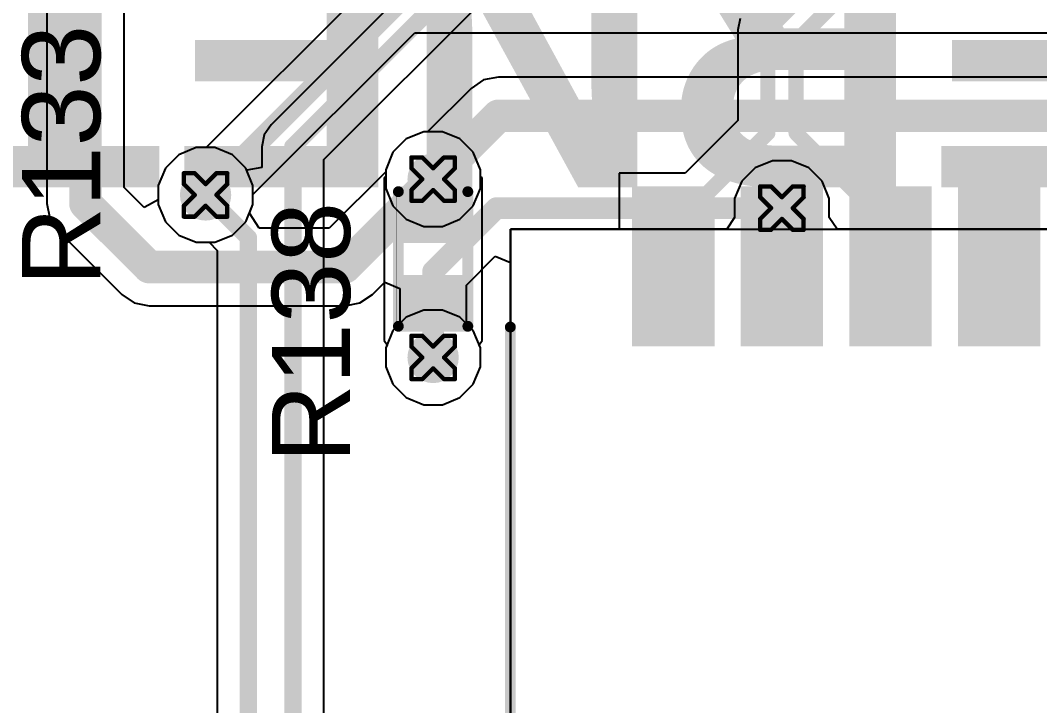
# Model space of a CAD drawing. Header units: inches. Extents: x -11 to 5379, y 0 to 5429.
# Drawn here: x 182.4 to 194.32, y 84.68 to 92.69 of the extents above; entities that cross this region are included whole.
import ezdxf

# ---------------------------------------------------------------- set-up
doc = ezdxf.new("R2010")
doc.units = ezdxf.units.IN
for name, color, linetype in [('Bottom Layer', 5, 'Continuous'), ('Drill Drawing', 1, 'Continuous'), ('GND', 16, 'Continuous'), ('Multi-Layer', 9, 'Continuous'), ('PWR', 76, 'Continuous'), ('Top Layer', 1, 'Continuous'), ('Top Overlay', 2, 'Continuous'), ('Top Paste', 8, 'Continuous'), ('Top Solder', 216, 'Continuous'), ('Via Holes', 16, 'Continuous')]:
    doc.layers.add(name, color=color, linetype=linetype)
doc.styles.add('Arial', font='', dxfattribs={"height": 0.2})
doc.styles.add('Arial_Bold', font='', dxfattribs={"height": 0.2})
doc.styles.get('Arial').set_extended_font_data('Arial')
doc.styles.get('Arial_Bold').set_extended_font_data('Arial', bold=True)

# ---------------------------------------------------------------- blocks, each defined once
blk = doc.blocks.new('H1102NLT_181')
at = {"layer": 'Top Layer'}
for points in [[(5.1, 4.065), (3.43, 4.065), (3.43, 4.825), (5.1, 4.825)], [(5.1, 2.795), (3.43, 2.795), (3.43, 3.555), (5.1, 3.555)], [(5.1, 1.525), (3.43, 1.525), (3.43, 2.285), (5.1, 2.285)], [(5.1, 0.255), (3.43, 0.255), (3.43, 1.015), (5.1, 1.015)]]:
    blk.add_hatch(color=1, dxfattribs=at).paths.add_polyline_path(points)
at = {"layer": 'Top Paste'}
for points in [[(5.1, 4.065), (3.43, 4.065), (3.43, 4.825), (5.1, 4.825)], [(5.1, 2.795), (3.43, 2.795), (3.43, 3.555), (5.1, 3.555)], [(5.1, 1.525), (3.43, 1.525), (3.43, 2.285), (5.1, 2.285)], [(5.1, 0.255), (3.43, 0.255), (3.43, 1.015), (5.1, 1.015)]]:
    blk.add_hatch(color=8, dxfattribs=at).paths.add_polyline_path(points)
at = {"layer": 'Top Solder'}
for points in [[(5.202, 3.963), (3.328, 3.963), (3.328, 4.927), (5.202, 4.927)], [(5.202, 2.693), (3.328, 2.693), (3.328, 3.657), (5.202, 3.657)], [(5.202, 1.423), (3.328, 1.423), (3.328, 2.387), (5.202, 2.387)], [(5.202, 0.153), (3.328, 0.153), (3.328, 1.117), (5.202, 1.117)]]:
    blk.add_hatch(color=216, dxfattribs=at).paths.add_polyline_path(points)
at = {"layer": 'Top Overlay'}
blk.add_lwpolyline([(-3.555, 6.35, 0.127, 0.127, 0), (3.555, 6.35, 0.127, 0.127, 0)], format="xyseb", dxfattribs=at)
blk.add_lwpolyline([(3.523, 6.35, 0.0635, 0.0635, 1), (3.587, 6.35, 0.0635, 0.0635, 1)], format="xyseb", close=True, dxfattribs=at)
blk = doc.blocks.new('R___0402_337')
at = {"layer": 'Top Layer'}
for points in [[(-0.699, -0.318), (-0.699, 0.317), (-0.241, 0.317), (-0.241, -0.318)], [(0.241, -0.318), (0.241, 0.317), (0.699, 0.317), (0.699, -0.318)]]:
    blk.add_hatch(color=1, dxfattribs=at).paths.add_polyline_path(points)
at = {"layer": 'Top Paste'}
for points in [[(-0.699, -0.318), (-0.699, 0.317), (-0.241, 0.317), (-0.241, -0.318)], [(0.241, -0.318), (0.241, 0.317), (0.699, 0.317), (0.699, -0.318)]]:
    blk.add_hatch(color=8, dxfattribs=at).paths.add_polyline_path(points)
at = {"layer": 'Top Solder'}
for points in [[(-0.754, -0.373), (-0.754, 0.373), (-0.186, 0.373), (-0.186, -0.373)], [(0.186, -0.373), (0.186, 0.373), (0.754, 0.373), (0.754, -0.373)]]:
    blk.add_hatch(color=216, dxfattribs=at).paths.add_polyline_path(points)
at = {"layer": 'Top Overlay'}
for points in [[(0.787, 0.406, 0.127, 0.127, 0), (-0.787, 0.406, 0.127, 0.127, 0)], [(-0.787, -0.406, 0.127, 0.127, 0), (-0.787, 0.406, 0.127, 0.127, 0)], [(0.787, -0.406, 0.127, 0.127, 0), (0.787, 0.406, 0.127, 0.127, 0)], [(0.787, -0.406, 0.127, 0.127, 0), (-0.787, -0.406, 0.127, 0.127, 0)], [(0.813, -0.432, 0.00323, 0.00323, 0), (-0.813, -0.432, 0.00323, 0.00323, 0)]]:
    blk.add_lwpolyline(points, format="xyseb", dxfattribs=at)
for points in [[(-0.819, 0.406, 0.0635, 0.0635, 1), (-0.756, 0.406, 0.0635, 0.0635, 1)], [(-0.819, 0.406, 0.0635, 0.0635, 1), (-0.756, 0.406, 0.0635, 0.0635, 1)], [(0.756, 0.406, 0.0635, 0.0635, 1), (0.819, 0.406, 0.0635, 0.0635, 1)], [(0.756, 0.406, 0.0635, 0.0635, 1), (0.819, 0.406, 0.0635, 0.0635, 1)], [(-0.819, -0.406, 0.0635, 0.0635, 1), (-0.756, -0.406, 0.0635, 0.0635, 1)], [(-0.819, -0.406, 0.0635, 0.0635, 1), (-0.756, -0.406, 0.0635, 0.0635, 1)], [(0.756, -0.406, 0.0635, 0.0635, 1), (0.819, -0.406, 0.0635, 0.0635, 1)], [(0.756, -0.406, 0.0635, 0.0635, 1), (0.819, -0.406, 0.0635, 0.0635, 1)], [(-0.814, -0.432, 0.00161, 0.00161, 1), (-0.812, -0.432, 0.00161, 0.00161, 1)], [(0.812, -0.432, 0.00161, 0.00161, 1), (0.814, -0.432, 0.00161, 0.00161, 1)]]:
    blk.add_lwpolyline(points, format="xyseb", close=True, dxfattribs=at)

msp = doc.modelspace()

# ---------------------------------------------------------------- hatches: boundary and pattern name
at = {"layer": 'Bottom Layer'}
h = msp.add_hatch(color=5, dxfattribs=at)
edge = h.paths.add_edge_path()
edge.add_arc((187.229, 90.835), 0.3, 0, 360)
h = msp.add_hatch(color=5, dxfattribs=at)
edge = h.paths.add_edge_path()
edge.add_arc((184.569, 90.65), 0.3, 0, 360)
h = msp.add_hatch(color=5, dxfattribs=at)
edge = h.paths.add_edge_path()
edge.add_arc((191.307, 90.496), 0.3, 0, 360)
h = msp.add_hatch(color=5, dxfattribs=at)
edge = h.paths.add_edge_path()
edge.add_arc((187.229, 88.749), 0.3, 0, 360)
at = {"layer": 'GND'}
h = msp.add_hatch(color=16, dxfattribs=at)
edge = h.paths.add_edge_path()
edge.add_arc((187.229, 90.835), 0.3, 0, 360)
h = msp.add_hatch(color=16, dxfattribs=at)
edge = h.paths.add_edge_path()
edge.add_arc((184.569, 90.65), 0.3, 0, 360)
h = msp.add_hatch(color=16, dxfattribs=at)
edge = h.paths.add_edge_path()
edge.add_arc((191.307, 90.496), 0.3, 0, 360)
h = msp.add_hatch(color=16, dxfattribs=at)
edge = h.paths.add_edge_path()
edge.add_arc((187.229, 88.749), 0.3, 0, 360)
at = {"layer": 'PWR'}
h = msp.add_hatch(color=76, dxfattribs=at)
edge = h.paths.add_edge_path()
edge.add_arc((187.229, 90.835), 0.3, 0, 360)
h = msp.add_hatch(color=76, dxfattribs=at)
edge = h.paths.add_edge_path()
edge.add_arc((184.569, 90.65), 0.3, 0, 360)
h = msp.add_hatch(color=76, dxfattribs=at)
edge = h.paths.add_edge_path()
edge.add_arc((191.307, 90.496), 0.3, 0, 360)
h = msp.add_hatch(color=76, dxfattribs=at)
edge = h.paths.add_edge_path()
edge.add_arc((187.229, 88.749), 0.3, 0, 360)
at = {"layer": 'Top Layer'}
h = msp.add_hatch(color=1, dxfattribs=at)
edge = h.paths.add_edge_path()
edge.add_arc((187.229, 90.835), 0.3, 0, 360)
h = msp.add_hatch(color=1, dxfattribs=at)
edge = h.paths.add_edge_path()
edge.add_arc((184.569, 90.65), 0.3, 0, 360)
h = msp.add_hatch(color=1, dxfattribs=at)
edge = h.paths.add_edge_path()
edge.add_arc((191.307, 90.496), 0.3, 0, 360)
h = msp.add_hatch(color=1, dxfattribs=at)
edge = h.paths.add_edge_path()
edge.add_arc((187.229, 88.749), 0.3, 0, 360)
at = {"layer": 'Via Holes'}
h = msp.add_hatch(color=7, dxfattribs=at)
edge = h.paths.add_edge_path()
edge.add_arc((187.229, 90.835), 0.15, 0, 360)
h = msp.add_hatch(color=7, dxfattribs=at)
edge = h.paths.add_edge_path()
edge.add_arc((184.569, 90.65), 0.15, 0, 360)
h = msp.add_hatch(color=7, dxfattribs=at)
edge = h.paths.add_edge_path()
edge.add_arc((191.307, 90.496), 0.15, 0, 360)
h = msp.add_hatch(color=7, dxfattribs=at)
edge = h.paths.add_edge_path()
edge.add_arc((187.229, 88.749), 0.15, 0, 360)

# ---------------------------------------------------------------- linework, layer by layer
at = {"layer": 'Bottom Layer'}
for p, q in [((182.712, 95.206), (182.712, 90.55)), ((183.618, 90.738), (183.618, 95.206)), ((186.579, 93.209), (184.574, 91.204)), ((185.123, 90.655), (187.014, 92.546)), ((187.014, 92.546), (198.74, 92.546)), ((187.819, 91.995), (187.672, 91.896)), ((187.993, 92.029), (187.819, 91.995)), ((201.004, 92.029), (187.993, 92.029)), ((187.993, 92.029), (187.993, 92.029)), ((187.672, 91.896), (187.165, 91.389)), ((186.915, 91.305), (186.76, 91.149)), ((187.119, 91.389), (186.915, 91.305)), ((187.165, 91.389), (187.119, 91.389)), ((184.459, 91.204), (184.255, 91.12)), ((184.574, 91.204), (184.459, 91.204)), ((184.255, 91.12), (184.099, 90.964)), ((186.76, 91.149), (186.675, 90.945)), ((184.099, 90.964), (184.015, 90.76)), ((186.675, 90.922), (186.013, 90.26)), ((186.675, 90.945), (186.675, 90.922)), ((183.851, 90.505), (183.618, 90.738)), ((184.015, 90.76), (184.015, 90.593)), ((184.015, 90.593), (183.857, 90.507)), ((185.123, 90.54), (185.123, 90.655)), ((182.712, 90.55), (182.747, 90.377)), ((183.857, 90.507), (183.851, 90.505)), ((185.081, 90.438), (185.123, 90.54)), ((182.747, 90.377), (182.845, 90.23)), ((185.195, 90.26), (185.081, 90.438)), ((182.845, 90.23), (183.588, 89.486)), ((186.013, 90.26), (185.195, 90.26)), ((187.618, 89.595), (187.954, 89.932)), ((187.954, 89.932), (188.132, 89.858)), ((188.132, 89.858), (188.132, 81.161)), ((186.521, 89.486), (186.663, 89.628)), ((186.663, 89.628), (186.841, 89.554)), ((186.841, 89.554), (186.841, 89.144)), ((187.618, 89.144), (187.618, 89.595)), ((183.588, 89.486), (183.735, 89.388)), ((183.735, 89.388), (183.909, 89.353)), ((186.201, 89.353), (186.374, 89.388)), ((186.374, 89.388), (186.521, 89.486)), ((183.909, 89.353), (183.909, 89.353)), ((183.909, 89.353), (186.201, 89.353)), ((186.841, 89.144), (186.76, 89.063)), ((187.699, 89.063), (187.618, 89.144)), ((186.76, 89.063), (186.675, 88.86)), ((187.783, 88.86), (187.699, 89.063)), ((186.675, 88.86), (186.675, 88.639)), ((187.783, 88.639), (187.783, 88.86)), ((186.675, 88.639), (186.76, 88.436)), ((187.699, 88.436), (187.783, 88.639)), ((186.76, 88.436), (186.915, 88.28)), ((187.543, 88.28), (187.699, 88.436)), ((186.915, 88.28), (187.119, 88.195)), ((187.119, 88.195), (187.339, 88.195)), ((187.339, 88.195), (187.543, 88.28))]:
    msp.add_line(p, q, dxfattribs=at)
for points in [[(183.165, 90.55, 0.381, 0.381, 0), (183.165, 95.536, 0.381, 0.381, 0)], [(184.569, 90.65, 0.254, 0.254, 0), (186.853, 92.934, 0.254, 0.254, 0)], [(187.252, 90.835, 0.381, 0.381, 0), (187.993, 91.576, 0.381, 0.381, 0)], [(187.993, 91.576, 0.381, 0.381, 0), (201.004, 91.576, 0.381, 0.381, 0)], [(186.201, 89.807, 0.381, 0.381, 0), (187.229, 90.835, 0.381, 0.381, 0)], [(187.229, 90.835, 0.381, 0.381, 0), (187.252, 90.835, 0.381, 0.381, 0)], [(183.165, 90.55, 0.381, 0.381, 0), (183.909, 89.807, 0.381, 0.381, 0)], [(187.229, 89.756, 0.254, 0.254, 0), (187.97, 90.496, 0.254, 0.254, 0)], [(187.97, 90.496, 0.254, 0.254, 0), (191.307, 90.496, 0.254, 0.254, 0)], [(183.909, 89.807, 0.381, 0.381, 0), (186.201, 89.807, 0.381, 0.381, 0)], [(187.229, 88.749, 0.254, 0.254, 0), (187.229, 89.756, 0.254, 0.254, 0)]]:
    msp.add_lwpolyline(points, format="xyseb", dxfattribs=at)
for points in [[(187.898, 91.576, 0.191, 0.191, 1), (188.088, 91.576, 0.191, 0.191, 1)], [(187.898, 91.576, 0.191, 0.191, 1), (188.088, 91.576, 0.191, 0.191, 1)], [(187.134, 90.835, 0.191, 0.191, 1), (187.324, 90.835, 0.191, 0.191, 1)], [(187.134, 90.835, 0.191, 0.191, 1), (187.324, 90.835, 0.191, 0.191, 1)], [(187.157, 90.835, 0.191, 0.191, 1), (187.347, 90.835, 0.191, 0.191, 1)], [(187.157, 90.835, 0.191, 0.191, 1), (187.347, 90.835, 0.191, 0.191, 1)], [(183.07, 90.55, 0.191, 0.191, 1), (183.26, 90.55, 0.191, 0.191, 1)], [(183.07, 90.55, 0.191, 0.191, 1), (183.26, 90.55, 0.191, 0.191, 1)], [(184.506, 90.65, 0.127, 0.127, 1), (184.633, 90.65, 0.127, 0.127, 1)], [(187.906, 90.496, 0.127, 0.127, 1), (188.033, 90.496, 0.127, 0.127, 1)], [(187.906, 90.496, 0.127, 0.127, 1), (188.033, 90.496, 0.127, 0.127, 1)], [(191.244, 90.496, 0.127, 0.127, 1), (191.371, 90.496, 0.127, 0.127, 1)], [(183.813, 89.807, 0.191, 0.191, 1), (184.004, 89.807, 0.191, 0.191, 1)], [(183.813, 89.807, 0.191, 0.191, 1), (184.004, 89.807, 0.191, 0.191, 1)], [(186.105, 89.807, 0.191, 0.191, 1), (186.296, 89.807, 0.191, 0.191, 1)], [(186.105, 89.807, 0.191, 0.191, 1), (186.296, 89.807, 0.191, 0.191, 1)], [(187.166, 89.756, 0.127, 0.127, 1), (187.293, 89.756, 0.127, 0.127, 1)], [(187.166, 89.756, 0.127, 0.127, 1), (187.293, 89.756, 0.127, 0.127, 1)], [(187.166, 88.749, 0.127, 0.127, 1), (187.293, 88.749, 0.127, 0.127, 1)]]:
    msp.add_lwpolyline(points, format="xyseb", close=True, dxfattribs=at)
at = {"layer": 'Drill Drawing'}
for points in [[(186.975, 90.962, 0.0508, 0.0508, 0), (186.975, 91.089, 0.0508, 0.0508, 0)], [(186.975, 91.089, 0.0508, 0.0508, 0), (187.102, 91.089, 0.0508, 0.0508, 0)], [(187.102, 91.089, 0.0508, 0.0508, 0), (187.229, 90.962, 0.0508, 0.0508, 0)], [(187.229, 90.962, 0.0508, 0.0508, 0), (187.356, 91.089, 0.0508, 0.0508, 0)], [(187.356, 91.089, 0.0508, 0.0508, 0), (187.483, 91.089, 0.0508, 0.0508, 0)], [(187.483, 90.962, 0.0508, 0.0508, 0), (187.483, 91.089, 0.0508, 0.0508, 0)], [(184.315, 90.777, 0.0508, 0.0508, 0), (184.315, 90.904, 0.0508, 0.0508, 0)], [(184.315, 90.904, 0.0508, 0.0508, 0), (184.442, 90.904, 0.0508, 0.0508, 0)], [(184.442, 90.904, 0.0508, 0.0508, 0), (184.569, 90.777, 0.0508, 0.0508, 0)], [(184.569, 90.777, 0.0508, 0.0508, 0), (184.696, 90.904, 0.0508, 0.0508, 0)], [(184.696, 90.904, 0.0508, 0.0508, 0), (184.823, 90.904, 0.0508, 0.0508, 0)], [(184.823, 90.777, 0.0508, 0.0508, 0), (184.823, 90.904, 0.0508, 0.0508, 0)], [(186.975, 90.962, 0.0508, 0.0508, 0), (187.102, 90.835, 0.0508, 0.0508, 0)], [(187.356, 90.835, 0.0508, 0.0508, 0), (187.483, 90.962, 0.0508, 0.0508, 0)], [(184.315, 90.777, 0.0508, 0.0508, 0), (184.442, 90.65, 0.0508, 0.0508, 0)], [(184.696, 90.65, 0.0508, 0.0508, 0), (184.823, 90.777, 0.0508, 0.0508, 0)], [(186.975, 90.708, 0.0508, 0.0508, 0), (187.102, 90.835, 0.0508, 0.0508, 0)], [(187.356, 90.835, 0.0508, 0.0508, 0), (187.483, 90.708, 0.0508, 0.0508, 0)], [(186.975, 90.581, 0.0508, 0.0508, 0), (186.975, 90.708, 0.0508, 0.0508, 0)], [(187.102, 90.581, 0.0508, 0.0508, 0), (187.229, 90.708, 0.0508, 0.0508, 0)], [(187.229, 90.708, 0.0508, 0.0508, 0), (187.356, 90.581, 0.0508, 0.0508, 0)], [(187.483, 90.581, 0.0508, 0.0508, 0), (187.483, 90.708, 0.0508, 0.0508, 0)], [(191.053, 90.623, 0.0508, 0.0508, 0), (191.053, 90.75, 0.0508, 0.0508, 0)], [(191.053, 90.75, 0.0508, 0.0508, 0), (191.18, 90.75, 0.0508, 0.0508, 0)], [(191.18, 90.75, 0.0508, 0.0508, 0), (191.307, 90.623, 0.0508, 0.0508, 0)], [(191.307, 90.623, 0.0508, 0.0508, 0), (191.434, 90.75, 0.0508, 0.0508, 0)], [(191.434, 90.75, 0.0508, 0.0508, 0), (191.561, 90.75, 0.0508, 0.0508, 0)], [(191.561, 90.623, 0.0508, 0.0508, 0), (191.561, 90.75, 0.0508, 0.0508, 0)], [(184.315, 90.523, 0.0508, 0.0508, 0), (184.442, 90.65, 0.0508, 0.0508, 0)], [(184.696, 90.65, 0.0508, 0.0508, 0), (184.823, 90.523, 0.0508, 0.0508, 0)], [(186.975, 90.581, 0.0508, 0.0508, 0), (187.102, 90.581, 0.0508, 0.0508, 0)], [(187.356, 90.581, 0.0508, 0.0508, 0), (187.483, 90.581, 0.0508, 0.0508, 0)], [(191.053, 90.623, 0.0508, 0.0508, 0), (191.18, 90.496, 0.0508, 0.0508, 0)], [(191.434, 90.496, 0.0508, 0.0508, 0), (191.561, 90.623, 0.0508, 0.0508, 0)], [(184.315, 90.396, 0.0508, 0.0508, 0), (184.315, 90.523, 0.0508, 0.0508, 0)], [(184.442, 90.396, 0.0508, 0.0508, 0), (184.569, 90.523, 0.0508, 0.0508, 0)], [(184.569, 90.523, 0.0508, 0.0508, 0), (184.696, 90.396, 0.0508, 0.0508, 0)], [(184.823, 90.396, 0.0508, 0.0508, 0), (184.823, 90.523, 0.0508, 0.0508, 0)], [(191.053, 90.369, 0.0508, 0.0508, 0), (191.18, 90.496, 0.0508, 0.0508, 0)], [(191.434, 90.496, 0.0508, 0.0508, 0), (191.561, 90.369, 0.0508, 0.0508, 0)], [(184.315, 90.396, 0.0508, 0.0508, 0), (184.442, 90.396, 0.0508, 0.0508, 0)], [(184.696, 90.396, 0.0508, 0.0508, 0), (184.823, 90.396, 0.0508, 0.0508, 0)], [(191.053, 90.242, 0.0508, 0.0508, 0), (191.053, 90.369, 0.0508, 0.0508, 0)], [(191.18, 90.242, 0.0508, 0.0508, 0), (191.307, 90.369, 0.0508, 0.0508, 0)], [(191.307, 90.369, 0.0508, 0.0508, 0), (191.434, 90.242, 0.0508, 0.0508, 0)], [(191.561, 90.242, 0.0508, 0.0508, 0), (191.561, 90.369, 0.0508, 0.0508, 0)], [(191.053, 90.242, 0.0508, 0.0508, 0), (191.18, 90.242, 0.0508, 0.0508, 0)], [(191.434, 90.242, 0.0508, 0.0508, 0), (191.561, 90.242, 0.0508, 0.0508, 0)], [(186.975, 88.876, 0.0508, 0.0508, 0), (186.975, 89.003, 0.0508, 0.0508, 0)], [(186.975, 89.003, 0.0508, 0.0508, 0), (187.102, 89.003, 0.0508, 0.0508, 0)], [(187.102, 89.003, 0.0508, 0.0508, 0), (187.229, 88.876, 0.0508, 0.0508, 0)], [(187.229, 88.876, 0.0508, 0.0508, 0), (187.356, 89.003, 0.0508, 0.0508, 0)], [(187.356, 89.003, 0.0508, 0.0508, 0), (187.483, 89.003, 0.0508, 0.0508, 0)], [(187.483, 88.876, 0.0508, 0.0508, 0), (187.483, 89.003, 0.0508, 0.0508, 0)], [(186.975, 88.876, 0.0508, 0.0508, 0), (187.102, 88.749, 0.0508, 0.0508, 0)], [(187.356, 88.749, 0.0508, 0.0508, 0), (187.483, 88.876, 0.0508, 0.0508, 0)], [(186.975, 88.622, 0.0508, 0.0508, 0), (187.102, 88.749, 0.0508, 0.0508, 0)], [(187.356, 88.749, 0.0508, 0.0508, 0), (187.483, 88.622, 0.0508, 0.0508, 0)], [(186.975, 88.495, 0.0508, 0.0508, 0), (186.975, 88.622, 0.0508, 0.0508, 0)], [(187.102, 88.495, 0.0508, 0.0508, 0), (187.229, 88.622, 0.0508, 0.0508, 0)], [(187.229, 88.622, 0.0508, 0.0508, 0), (187.356, 88.495, 0.0508, 0.0508, 0)], [(187.483, 88.495, 0.0508, 0.0508, 0), (187.483, 88.622, 0.0508, 0.0508, 0)], [(186.975, 88.495, 0.0508, 0.0508, 0), (187.102, 88.495, 0.0508, 0.0508, 0)], [(187.356, 88.495, 0.0508, 0.0508, 0), (187.483, 88.495, 0.0508, 0.0508, 0)]]:
    msp.add_lwpolyline(points, format="xyseb", dxfattribs=at)
for points in [[(186.963, 91.089, 0.0254, 0.0254, 1), (186.988, 91.089, 0.0254, 0.0254, 1)], [(186.963, 91.089, 0.0254, 0.0254, 1), (186.988, 91.089, 0.0254, 0.0254, 1)], [(187.09, 91.089, 0.0254, 0.0254, 1), (187.115, 91.089, 0.0254, 0.0254, 1)], [(187.09, 91.089, 0.0254, 0.0254, 1), (187.115, 91.089, 0.0254, 0.0254, 1)], [(187.344, 91.089, 0.0254, 0.0254, 1), (187.369, 91.089, 0.0254, 0.0254, 1)], [(187.344, 91.089, 0.0254, 0.0254, 1), (187.369, 91.089, 0.0254, 0.0254, 1)], [(187.471, 91.089, 0.0254, 0.0254, 1), (187.496, 91.089, 0.0254, 0.0254, 1)], [(187.471, 91.089, 0.0254, 0.0254, 1), (187.496, 91.089, 0.0254, 0.0254, 1)], [(184.302, 90.904, 0.0254, 0.0254, 1), (184.328, 90.904, 0.0254, 0.0254, 1)], [(184.302, 90.904, 0.0254, 0.0254, 1), (184.328, 90.904, 0.0254, 0.0254, 1)], [(184.429, 90.904, 0.0254, 0.0254, 1), (184.455, 90.904, 0.0254, 0.0254, 1)], [(184.429, 90.904, 0.0254, 0.0254, 1), (184.455, 90.904, 0.0254, 0.0254, 1)], [(184.683, 90.904, 0.0254, 0.0254, 1), (184.709, 90.904, 0.0254, 0.0254, 1)], [(184.683, 90.904, 0.0254, 0.0254, 1), (184.709, 90.904, 0.0254, 0.0254, 1)], [(184.81, 90.904, 0.0254, 0.0254, 1), (184.836, 90.904, 0.0254, 0.0254, 1)], [(184.81, 90.904, 0.0254, 0.0254, 1), (184.836, 90.904, 0.0254, 0.0254, 1)], [(186.963, 90.962, 0.0254, 0.0254, 1), (186.988, 90.962, 0.0254, 0.0254, 1)], [(186.963, 90.962, 0.0254, 0.0254, 1), (186.988, 90.962, 0.0254, 0.0254, 1)], [(187.217, 90.962, 0.0254, 0.0254, 1), (187.242, 90.962, 0.0254, 0.0254, 1)], [(187.217, 90.962, 0.0254, 0.0254, 1), (187.242, 90.962, 0.0254, 0.0254, 1)], [(187.471, 90.962, 0.0254, 0.0254, 1), (187.496, 90.962, 0.0254, 0.0254, 1)], [(187.471, 90.962, 0.0254, 0.0254, 1), (187.496, 90.962, 0.0254, 0.0254, 1)], [(184.302, 90.777, 0.0254, 0.0254, 1), (184.328, 90.777, 0.0254, 0.0254, 1)], [(184.302, 90.777, 0.0254, 0.0254, 1), (184.328, 90.777, 0.0254, 0.0254, 1)], [(184.556, 90.777, 0.0254, 0.0254, 1), (184.582, 90.777, 0.0254, 0.0254, 1)], [(184.556, 90.777, 0.0254, 0.0254, 1), (184.582, 90.777, 0.0254, 0.0254, 1)], [(184.81, 90.777, 0.0254, 0.0254, 1), (184.836, 90.777, 0.0254, 0.0254, 1)], [(184.81, 90.777, 0.0254, 0.0254, 1), (184.836, 90.777, 0.0254, 0.0254, 1)], [(187.09, 90.835, 0.0254, 0.0254, 1), (187.115, 90.835, 0.0254, 0.0254, 1)], [(187.09, 90.835, 0.0254, 0.0254, 1), (187.115, 90.835, 0.0254, 0.0254, 1)], [(187.344, 90.835, 0.0254, 0.0254, 1), (187.369, 90.835, 0.0254, 0.0254, 1)], [(187.344, 90.835, 0.0254, 0.0254, 1), (187.369, 90.835, 0.0254, 0.0254, 1)], [(186.963, 90.708, 0.0254, 0.0254, 1), (186.988, 90.708, 0.0254, 0.0254, 1)], [(186.963, 90.708, 0.0254, 0.0254, 1), (186.988, 90.708, 0.0254, 0.0254, 1)], [(187.217, 90.708, 0.0254, 0.0254, 1), (187.242, 90.708, 0.0254, 0.0254, 1)], [(187.217, 90.708, 0.0254, 0.0254, 1), (187.242, 90.708, 0.0254, 0.0254, 1)], [(187.471, 90.708, 0.0254, 0.0254, 1), (187.496, 90.708, 0.0254, 0.0254, 1)], [(187.471, 90.708, 0.0254, 0.0254, 1), (187.496, 90.708, 0.0254, 0.0254, 1)], [(191.04, 90.75, 0.0254, 0.0254, 1), (191.066, 90.75, 0.0254, 0.0254, 1)], [(191.04, 90.75, 0.0254, 0.0254, 1), (191.066, 90.75, 0.0254, 0.0254, 1)], [(191.167, 90.75, 0.0254, 0.0254, 1), (191.193, 90.75, 0.0254, 0.0254, 1)], [(191.167, 90.75, 0.0254, 0.0254, 1), (191.193, 90.75, 0.0254, 0.0254, 1)], [(191.421, 90.75, 0.0254, 0.0254, 1), (191.447, 90.75, 0.0254, 0.0254, 1)], [(191.421, 90.75, 0.0254, 0.0254, 1), (191.447, 90.75, 0.0254, 0.0254, 1)], [(191.548, 90.75, 0.0254, 0.0254, 1), (191.574, 90.75, 0.0254, 0.0254, 1)], [(191.548, 90.75, 0.0254, 0.0254, 1), (191.574, 90.75, 0.0254, 0.0254, 1)], [(184.429, 90.65, 0.0254, 0.0254, 1), (184.455, 90.65, 0.0254, 0.0254, 1)], [(184.429, 90.65, 0.0254, 0.0254, 1), (184.455, 90.65, 0.0254, 0.0254, 1)], [(184.683, 90.65, 0.0254, 0.0254, 1), (184.709, 90.65, 0.0254, 0.0254, 1)], [(184.683, 90.65, 0.0254, 0.0254, 1), (184.709, 90.65, 0.0254, 0.0254, 1)], [(186.963, 90.581, 0.0254, 0.0254, 1), (186.988, 90.581, 0.0254, 0.0254, 1)], [(186.963, 90.581, 0.0254, 0.0254, 1), (186.988, 90.581, 0.0254, 0.0254, 1)], [(187.09, 90.581, 0.0254, 0.0254, 1), (187.115, 90.581, 0.0254, 0.0254, 1)], [(187.09, 90.581, 0.0254, 0.0254, 1), (187.115, 90.581, 0.0254, 0.0254, 1)], [(187.344, 90.581, 0.0254, 0.0254, 1), (187.369, 90.581, 0.0254, 0.0254, 1)], [(187.344, 90.581, 0.0254, 0.0254, 1), (187.369, 90.581, 0.0254, 0.0254, 1)], [(187.471, 90.581, 0.0254, 0.0254, 1), (187.496, 90.581, 0.0254, 0.0254, 1)], [(187.471, 90.581, 0.0254, 0.0254, 1), (187.496, 90.581, 0.0254, 0.0254, 1)], [(191.04, 90.623, 0.0254, 0.0254, 1), (191.066, 90.623, 0.0254, 0.0254, 1)], [(191.04, 90.623, 0.0254, 0.0254, 1), (191.066, 90.623, 0.0254, 0.0254, 1)], [(191.294, 90.623, 0.0254, 0.0254, 1), (191.32, 90.623, 0.0254, 0.0254, 1)], [(191.294, 90.623, 0.0254, 0.0254, 1), (191.32, 90.623, 0.0254, 0.0254, 1)], [(191.548, 90.623, 0.0254, 0.0254, 1), (191.574, 90.623, 0.0254, 0.0254, 1)], [(191.548, 90.623, 0.0254, 0.0254, 1), (191.574, 90.623, 0.0254, 0.0254, 1)], [(184.302, 90.523, 0.0254, 0.0254, 1), (184.328, 90.523, 0.0254, 0.0254, 1)], [(184.302, 90.523, 0.0254, 0.0254, 1), (184.328, 90.523, 0.0254, 0.0254, 1)], [(184.556, 90.523, 0.0254, 0.0254, 1), (184.582, 90.523, 0.0254, 0.0254, 1)], [(184.556, 90.523, 0.0254, 0.0254, 1), (184.582, 90.523, 0.0254, 0.0254, 1)], [(184.81, 90.523, 0.0254, 0.0254, 1), (184.836, 90.523, 0.0254, 0.0254, 1)], [(184.81, 90.523, 0.0254, 0.0254, 1), (184.836, 90.523, 0.0254, 0.0254, 1)], [(191.167, 90.496, 0.0254, 0.0254, 1), (191.193, 90.496, 0.0254, 0.0254, 1)], [(191.167, 90.496, 0.0254, 0.0254, 1), (191.193, 90.496, 0.0254, 0.0254, 1)], [(191.421, 90.496, 0.0254, 0.0254, 1), (191.447, 90.496, 0.0254, 0.0254, 1)], [(191.421, 90.496, 0.0254, 0.0254, 1), (191.447, 90.496, 0.0254, 0.0254, 1)], [(184.302, 90.396, 0.0254, 0.0254, 1), (184.328, 90.396, 0.0254, 0.0254, 1)], [(184.302, 90.396, 0.0254, 0.0254, 1), (184.328, 90.396, 0.0254, 0.0254, 1)], [(184.429, 90.396, 0.0254, 0.0254, 1), (184.455, 90.396, 0.0254, 0.0254, 1)], [(184.429, 90.396, 0.0254, 0.0254, 1), (184.455, 90.396, 0.0254, 0.0254, 1)], [(184.683, 90.396, 0.0254, 0.0254, 1), (184.709, 90.396, 0.0254, 0.0254, 1)], [(184.683, 90.396, 0.0254, 0.0254, 1), (184.709, 90.396, 0.0254, 0.0254, 1)], [(184.81, 90.396, 0.0254, 0.0254, 1), (184.836, 90.396, 0.0254, 0.0254, 1)], [(184.81, 90.396, 0.0254, 0.0254, 1), (184.836, 90.396, 0.0254, 0.0254, 1)], [(191.04, 90.369, 0.0254, 0.0254, 1), (191.066, 90.369, 0.0254, 0.0254, 1)], [(191.04, 90.369, 0.0254, 0.0254, 1), (191.066, 90.369, 0.0254, 0.0254, 1)], [(191.294, 90.369, 0.0254, 0.0254, 1), (191.32, 90.369, 0.0254, 0.0254, 1)], [(191.294, 90.369, 0.0254, 0.0254, 1), (191.32, 90.369, 0.0254, 0.0254, 1)], [(191.548, 90.369, 0.0254, 0.0254, 1), (191.574, 90.369, 0.0254, 0.0254, 1)], [(191.548, 90.369, 0.0254, 0.0254, 1), (191.574, 90.369, 0.0254, 0.0254, 1)], [(191.04, 90.242, 0.0254, 0.0254, 1), (191.066, 90.242, 0.0254, 0.0254, 1)], [(191.04, 90.242, 0.0254, 0.0254, 1), (191.066, 90.242, 0.0254, 0.0254, 1)], [(191.167, 90.242, 0.0254, 0.0254, 1), (191.193, 90.242, 0.0254, 0.0254, 1)], [(191.167, 90.242, 0.0254, 0.0254, 1), (191.193, 90.242, 0.0254, 0.0254, 1)], [(191.421, 90.242, 0.0254, 0.0254, 1), (191.447, 90.242, 0.0254, 0.0254, 1)], [(191.421, 90.242, 0.0254, 0.0254, 1), (191.447, 90.242, 0.0254, 0.0254, 1)], [(191.548, 90.242, 0.0254, 0.0254, 1), (191.574, 90.242, 0.0254, 0.0254, 1)], [(191.548, 90.242, 0.0254, 0.0254, 1), (191.574, 90.242, 0.0254, 0.0254, 1)], [(186.963, 89.003, 0.0254, 0.0254, 1), (186.988, 89.003, 0.0254, 0.0254, 1)], [(186.963, 89.003, 0.0254, 0.0254, 1), (186.988, 89.003, 0.0254, 0.0254, 1)], [(187.09, 89.003, 0.0254, 0.0254, 1), (187.115, 89.003, 0.0254, 0.0254, 1)], [(187.09, 89.003, 0.0254, 0.0254, 1), (187.115, 89.003, 0.0254, 0.0254, 1)], [(187.344, 89.003, 0.0254, 0.0254, 1), (187.369, 89.003, 0.0254, 0.0254, 1)], [(187.344, 89.003, 0.0254, 0.0254, 1), (187.369, 89.003, 0.0254, 0.0254, 1)], [(187.471, 89.003, 0.0254, 0.0254, 1), (187.496, 89.003, 0.0254, 0.0254, 1)], [(187.471, 89.003, 0.0254, 0.0254, 1), (187.496, 89.003, 0.0254, 0.0254, 1)], [(186.963, 88.876, 0.0254, 0.0254, 1), (186.988, 88.876, 0.0254, 0.0254, 1)], [(186.963, 88.876, 0.0254, 0.0254, 1), (186.988, 88.876, 0.0254, 0.0254, 1)], [(187.217, 88.876, 0.0254, 0.0254, 1), (187.242, 88.876, 0.0254, 0.0254, 1)], [(187.217, 88.876, 0.0254, 0.0254, 1), (187.242, 88.876, 0.0254, 0.0254, 1)], [(187.471, 88.876, 0.0254, 0.0254, 1), (187.496, 88.876, 0.0254, 0.0254, 1)], [(187.471, 88.876, 0.0254, 0.0254, 1), (187.496, 88.876, 0.0254, 0.0254, 1)], [(187.09, 88.749, 0.0254, 0.0254, 1), (187.115, 88.749, 0.0254, 0.0254, 1)], [(187.09, 88.749, 0.0254, 0.0254, 1), (187.115, 88.749, 0.0254, 0.0254, 1)], [(187.344, 88.749, 0.0254, 0.0254, 1), (187.369, 88.749, 0.0254, 0.0254, 1)], [(187.344, 88.749, 0.0254, 0.0254, 1), (187.369, 88.749, 0.0254, 0.0254, 1)], [(186.963, 88.622, 0.0254, 0.0254, 1), (186.988, 88.622, 0.0254, 0.0254, 1)], [(186.963, 88.622, 0.0254, 0.0254, 1), (186.988, 88.622, 0.0254, 0.0254, 1)], [(187.217, 88.622, 0.0254, 0.0254, 1), (187.242, 88.622, 0.0254, 0.0254, 1)], [(187.217, 88.622, 0.0254, 0.0254, 1), (187.242, 88.622, 0.0254, 0.0254, 1)], [(187.471, 88.622, 0.0254, 0.0254, 1), (187.496, 88.622, 0.0254, 0.0254, 1)], [(187.471, 88.622, 0.0254, 0.0254, 1), (187.496, 88.622, 0.0254, 0.0254, 1)], [(186.963, 88.495, 0.0254, 0.0254, 1), (186.988, 88.495, 0.0254, 0.0254, 1)], [(186.963, 88.495, 0.0254, 0.0254, 1), (186.988, 88.495, 0.0254, 0.0254, 1)], [(187.09, 88.495, 0.0254, 0.0254, 1), (187.115, 88.495, 0.0254, 0.0254, 1)], [(187.09, 88.495, 0.0254, 0.0254, 1), (187.115, 88.495, 0.0254, 0.0254, 1)], [(187.344, 88.495, 0.0254, 0.0254, 1), (187.369, 88.495, 0.0254, 0.0254, 1)], [(187.344, 88.495, 0.0254, 0.0254, 1), (187.369, 88.495, 0.0254, 0.0254, 1)], [(187.471, 88.495, 0.0254, 0.0254, 1), (187.496, 88.495, 0.0254, 0.0254, 1)], [(187.471, 88.495, 0.0254, 0.0254, 1), (187.496, 88.495, 0.0254, 0.0254, 1)]]:
    msp.add_lwpolyline(points, format="xyseb", close=True, dxfattribs=at)
at = {"layer": 'GND'}
for p, q in [((186.915, 91.305), (186.76, 91.149)), ((187.119, 91.389), (186.915, 91.305)), ((187.339, 91.389), (187.119, 91.389)), ((187.543, 91.305), (187.339, 91.389)), ((187.699, 91.149), (187.543, 91.305)), ((184.459, 91.204), (184.255, 91.12)), ((184.679, 91.204), (184.459, 91.204)), ((184.883, 91.12), (184.679, 91.204)), ((184.255, 91.12), (184.099, 90.964)), ((185.039, 90.964), (184.883, 91.12)), ((186.76, 91.149), (186.675, 90.945)), ((187.783, 90.945), (187.699, 91.149)), ((191.197, 91.05), (190.993, 90.966)), ((191.417, 91.05), (191.197, 91.05)), ((191.621, 90.966), (191.417, 91.05)), ((184.099, 90.964), (184.015, 90.76)), ((185.123, 90.76), (185.039, 90.964)), ((186.675, 90.945), (186.675, 90.725)), ((187.783, 90.725), (187.783, 90.945)), ((190.993, 90.966), (190.838, 90.81)), ((191.777, 90.81), (191.621, 90.966)), ((190.838, 90.81), (190.753, 90.607)), ((191.861, 90.607), (191.777, 90.81)), ((184.015, 90.76), (184.015, 90.54)), ((185.123, 90.54), (185.123, 90.76)), ((186.675, 90.725), (186.76, 90.521)), ((187.699, 90.521), (187.783, 90.725)), ((190.753, 90.607), (190.753, 90.386)), ((191.861, 90.386), (191.861, 90.607)), ((184.015, 90.54), (184.099, 90.336)), ((185.039, 90.336), (185.123, 90.54)), ((186.76, 90.521), (186.915, 90.366)), ((187.543, 90.366), (187.699, 90.521)), ((184.099, 90.336), (184.255, 90.18)), ((184.883, 90.18), (185.039, 90.336)), ((186.915, 90.366), (187.119, 90.281)), ((187.339, 90.281), (187.543, 90.366)), ((190.753, 90.386), (190.661, 90.249)), ((191.953, 90.249), (191.861, 90.386)), ((187.119, 90.281), (187.339, 90.281)), ((190.661, 90.249), (188.132, 90.249)), ((188.132, 90.249), (188.132, 81.161)), ((197.011, 90.249), (191.953, 90.249)), ((184.255, 90.18), (184.459, 90.096)), ((184.459, 90.096), (184.679, 90.096)), ((184.679, 90.096), (184.883, 90.18)), ((187.119, 89.303), (186.915, 89.219)), ((187.339, 89.303), (187.119, 89.303)), ((187.543, 89.219), (187.339, 89.303)), ((186.915, 89.219), (186.76, 89.063)), ((187.699, 89.063), (187.543, 89.219)), ((186.76, 89.063), (186.675, 88.86)), ((187.783, 88.86), (187.699, 89.063)), ((186.675, 88.86), (186.675, 88.639)), ((187.783, 88.639), (187.783, 88.86)), ((186.675, 88.639), (186.76, 88.436)), ((187.699, 88.436), (187.783, 88.639)), ((186.76, 88.436), (186.915, 88.28)), ((187.543, 88.28), (187.699, 88.436)), ((186.915, 88.28), (187.119, 88.195)), ((187.119, 88.195), (187.339, 88.195)), ((187.339, 88.195), (187.543, 88.28))]:
    msp.add_line(p, q, dxfattribs=at)
at = {"layer": 'Multi-Layer'}
for p, q in [((188.132, 80.851), (188.132, 90.249)), ((188.132, 90.249), (200.832, 90.249))]:
    msp.add_line(p, q, dxfattribs=at)
at = {"layer": 'PWR'}
for p, q in [((186.915, 91.305), (186.76, 91.149)), ((187.119, 91.389), (186.915, 91.305)), ((187.339, 91.389), (187.119, 91.389)), ((187.543, 91.305), (187.339, 91.389)), ((187.699, 91.149), (187.543, 91.305)), ((184.459, 91.204), (184.255, 91.12)), ((184.679, 91.204), (184.459, 91.204)), ((184.883, 91.12), (184.679, 91.204)), ((184.255, 91.12), (184.099, 90.964)), ((185.039, 90.964), (184.883, 91.12)), ((186.76, 91.149), (186.675, 90.945)), ((187.783, 90.945), (187.699, 91.149)), ((191.197, 91.05), (190.993, 90.966)), ((191.417, 91.05), (191.197, 91.05)), ((191.621, 90.966), (191.417, 91.05)), ((184.099, 90.964), (184.015, 90.76)), ((185.123, 90.76), (185.039, 90.964)), ((186.675, 90.945), (186.675, 90.725)), ((187.783, 90.725), (187.783, 90.945)), ((190.993, 90.966), (190.838, 90.81)), ((191.777, 90.81), (191.621, 90.966)), ((190.838, 90.81), (190.753, 90.607)), ((191.861, 90.607), (191.777, 90.81)), ((184.015, 90.76), (184.015, 90.54)), ((185.123, 90.54), (185.123, 90.76)), ((186.675, 90.725), (186.76, 90.521)), ((187.699, 90.521), (187.783, 90.725)), ((190.753, 90.607), (190.753, 90.386)), ((191.861, 90.386), (191.861, 90.607)), ((184.015, 90.54), (184.099, 90.336)), ((185.039, 90.336), (185.123, 90.54)), ((186.76, 90.521), (186.915, 90.366)), ((187.543, 90.366), (187.699, 90.521)), ((184.099, 90.336), (184.255, 90.18)), ((184.883, 90.18), (185.039, 90.336)), ((186.915, 90.366), (187.119, 90.281)), ((187.339, 90.281), (187.543, 90.366)), ((190.753, 90.386), (190.661, 90.249)), ((191.953, 90.249), (191.861, 90.386)), ((187.119, 90.281), (187.339, 90.281)), ((190.661, 90.249), (188.132, 90.249)), ((188.132, 90.249), (188.132, 83.109)), ((197.011, 90.249), (191.953, 90.249)), ((184.255, 90.18), (184.459, 90.096)), ((184.459, 90.096), (184.679, 90.096)), ((184.679, 90.096), (184.883, 90.18)), ((187.119, 89.303), (186.915, 89.219)), ((187.339, 89.303), (187.119, 89.303)), ((187.543, 89.219), (187.339, 89.303)), ((186.915, 89.219), (186.76, 89.063)), ((187.699, 89.063), (187.543, 89.219)), ((186.76, 89.063), (186.675, 88.86)), ((187.783, 88.86), (187.699, 89.063)), ((186.675, 88.86), (186.675, 88.639)), ((187.783, 88.639), (187.783, 88.86)), ((186.675, 88.639), (186.76, 88.436)), ((187.699, 88.436), (187.783, 88.639)), ((186.76, 88.436), (186.915, 88.28)), ((187.543, 88.28), (187.699, 88.436)), ((186.915, 88.28), (187.119, 88.195)), ((187.119, 88.195), (187.339, 88.195)), ((187.339, 88.195), (187.543, 88.28))]:
    msp.add_line(p, q, dxfattribs=at)
at = {"layer": 'Top Layer'}
for p, q in [((185.952, 91.064), (189.023, 94.134)), ((187.833, 93.97), (185.334, 91.47)), ((190.819, 92.715), (190.792, 92.581)), ((190.792, 92.581), (190.792, 91.52)), ((190.792, 91.52), (190.177, 90.904)), ((185.334, 91.47), (185.255, 91.353)), ((185.255, 91.353), (185.227, 91.214)), ((186.915, 91.305), (186.76, 91.149)), ((187.119, 91.389), (186.915, 91.305)), ((187.339, 91.389), (187.119, 91.389)), ((187.543, 91.305), (187.339, 91.389)), ((187.699, 91.149), (187.543, 91.305)), ((184.459, 91.204), (184.255, 91.12)), ((184.679, 91.204), (184.459, 91.204)), ((184.883, 91.12), (184.679, 91.204)), ((185.227, 91.214), (185.227, 91.214)), ((185.227, 91.214), (185.227, 90.973)), ((184.255, 91.12), (184.099, 90.964)), ((185.039, 90.964), (184.883, 91.12)), ((185.952, 73.512), (185.952, 91.064)), ((186.76, 91.149), (186.675, 90.945)), ((187.783, 90.945), (187.699, 91.149)), ((184.099, 90.964), (184.015, 90.76)), ((185.05, 90.938), (185.039, 90.964)), ((185.227, 90.973), (185.05, 90.938)), ((186.675, 90.945), (186.675, 90.853)), ((187.783, 90.853), (187.783, 90.945)), ((186.675, 90.853), (186.658, 90.853)), ((186.658, 90.853), (186.658, 89.888)), ((187.801, 90.853), (187.783, 90.853)), ((187.801, 89.888), (187.801, 90.853)), ((190.177, 90.904), (189.403, 90.904)), ((189.403, 90.904), (189.403, 90.249)), ((184.015, 90.76), (184.015, 90.54)), ((184.015, 90.54), (184.099, 90.336)), ((184.099, 90.336), (184.255, 90.18)), ((189.403, 90.249), (188.132, 90.249)), ((188.132, 90.249), (188.132, 81.161)), ((184.255, 90.18), (184.459, 90.096)), ((184.459, 90.096), (184.61, 90.096)), ((184.61, 90.096), (184.706, 90)), ((184.706, 90), (184.706, 73.18)), ((186.658, 89.888), (186.658, 88.948)), ((187.801, 88.948), (187.801, 89.888)), ((186.658, 88.948), (186.658, 88.948)), ((186.658, 88.948), (186.691, 88.898)), ((186.691, 88.898), (186.675, 88.86)), ((187.767, 88.898), (187.801, 88.948)), ((187.783, 88.86), (187.767, 88.898)), ((187.801, 88.948), (187.801, 88.948)), ((186.675, 88.86), (186.675, 88.639)), ((187.783, 88.639), (187.783, 88.86)), ((186.675, 88.639), (186.76, 88.436)), ((187.699, 88.436), (187.783, 88.639)), ((186.76, 88.436), (186.915, 88.28)), ((187.543, 88.28), (187.699, 88.436)), ((186.915, 88.28), (187.119, 88.195)), ((187.119, 88.195), (187.339, 88.195)), ((187.339, 88.195), (187.543, 88.28))]:
    msp.add_line(p, q, dxfattribs=at)
for points in [[(185.59, 91.214, 0.203, 0.203, 0), (189.912, 95.536, 0.203, 0.203, 0)], [(191.142, 92.581, 0.178, 0.178, 0), (192.556, 93.995, 0.178, 0.178, 0)], [(191.472, 92.444, 0.178, 0.178, 0), (192.886, 93.858, 0.178, 0.178, 0)], [(191.142, 91.375, 0.178, 0.178, 0), (191.142, 92.581, 0.178, 0.178, 0)], [(191.472, 91.375, 0.178, 0.178, 0), (191.472, 92.444, 0.178, 0.178, 0)], [(190.037, 90.27, 0.178, 0.178, 0), (191.142, 91.375, 0.178, 0.178, 0)], [(191.472, 91.375, 0.178, 0.178, 0), (192.577, 90.27, 0.178, 0.178, 0)], [(185.59, 73.362, 0.203, 0.203, 0), (185.59, 91.214, 0.203, 0.203, 0)], [(187.229, 90.371, 0.254, 0.254, 0), (187.229, 90.835, 0.254, 0.254, 0)], [(184.569, 90.65, 0.203, 0.203, 0), (185.069, 90.15, 0.203, 0.203, 0)], [(191.307, 89.815, 0.254, 0.254, 0), (191.307, 90.496, 0.254, 0.254, 0)], [(190.037, 89.815, 0.178, 0.178, 0), (190.037, 90.27, 0.178, 0.178, 0)], [(192.577, 89.815, 0.178, 0.178, 0), (192.577, 90.27, 0.178, 0.178, 0)], [(185.069, 73.18, 0.203, 0.203, 0), (185.069, 90.15, 0.203, 0.203, 0)], [(187.229, 88.749, 0.254, 0.254, 0), (187.229, 89.431, 0.254, 0.254, 0)]]:
    msp.add_lwpolyline(points, format="xyseb", dxfattribs=at)
for points in [[(191.098, 92.581, 0.0889, 0.0889, 1), (191.187, 92.581, 0.0889, 0.0889, 1)], [(191.098, 92.581, 0.0889, 0.0889, 1), (191.187, 92.581, 0.0889, 0.0889, 1)], [(191.428, 92.444, 0.0889, 0.0889, 1), (191.517, 92.444, 0.0889, 0.0889, 1)], [(191.428, 92.444, 0.0889, 0.0889, 1), (191.517, 92.444, 0.0889, 0.0889, 1)], [(191.098, 91.375, 0.0889, 0.0889, 1), (191.187, 91.375, 0.0889, 0.0889, 1)], [(191.098, 91.375, 0.0889, 0.0889, 1), (191.187, 91.375, 0.0889, 0.0889, 1)], [(191.428, 91.375, 0.0889, 0.0889, 1), (191.517, 91.375, 0.0889, 0.0889, 1)], [(191.428, 91.375, 0.0889, 0.0889, 1), (191.517, 91.375, 0.0889, 0.0889, 1)], [(185.539, 91.214, 0.102, 0.102, 1), (185.641, 91.214, 0.102, 0.102, 1)], [(185.539, 91.214, 0.102, 0.102, 1), (185.641, 91.214, 0.102, 0.102, 1)], [(187.166, 90.835, 0.127, 0.127, 1), (187.293, 90.835, 0.127, 0.127, 1)], [(184.518, 90.65, 0.102, 0.102, 1), (184.62, 90.65, 0.102, 0.102, 1)], [(191.244, 90.496, 0.127, 0.127, 1), (191.371, 90.496, 0.127, 0.127, 1)], [(187.166, 90.371, 0.127, 0.127, 1), (187.293, 90.371, 0.127, 0.127, 1)], [(189.993, 90.27, 0.0889, 0.0889, 1), (190.082, 90.27, 0.0889, 0.0889, 1)], [(189.993, 90.27, 0.0889, 0.0889, 1), (190.082, 90.27, 0.0889, 0.0889, 1)], [(192.533, 90.27, 0.0889, 0.0889, 1), (192.622, 90.27, 0.0889, 0.0889, 1)], [(192.533, 90.27, 0.0889, 0.0889, 1), (192.622, 90.27, 0.0889, 0.0889, 1)], [(185.018, 90.15, 0.102, 0.102, 1), (185.12, 90.15, 0.102, 0.102, 1)], [(185.018, 90.15, 0.102, 0.102, 1), (185.12, 90.15, 0.102, 0.102, 1)], [(189.993, 89.815, 0.0889, 0.0889, 1), (190.082, 89.815, 0.0889, 0.0889, 1)], [(191.244, 89.815, 0.127, 0.127, 1), (191.371, 89.815, 0.127, 0.127, 1)], [(192.533, 89.815, 0.0889, 0.0889, 1), (192.622, 89.815, 0.0889, 0.0889, 1)], [(187.166, 89.431, 0.127, 0.127, 1), (187.293, 89.431, 0.127, 0.127, 1)], [(187.166, 88.749, 0.127, 0.127, 1), (187.293, 88.749, 0.127, 0.127, 1)]]:
    msp.add_lwpolyline(points, format="xyseb", close=True, dxfattribs=at)

# ---------------------------------------------------------------- block references
for name, p, rotation in [('R___0402_337', (187.229, 89.901), 270), ('H1102NLT_181', (194.482, 85.55), 90)]:
    msp.add_blockref(name, p, dxfattribs=dict(rotation=rotation))

# ---------------------------------------------------------------- texts
at = {"layer": 'Top Overlay'}
for s, height, rotation, style, p in [('ETHERNET', 3, 180, 'Arial_Bold', (204.098, 93.738)), ('R133', 0.9144, 90, 'Arial', (183.337, 89.586)), ('R138', 0.9144, 90, 'Arial', (186.258, 87.514))]:
    msp.add_text(s, height=height, rotation=rotation, dxfattribs=dict(at, style=style)).set_placement(p)

doc.saveas('drawing.dxf')
